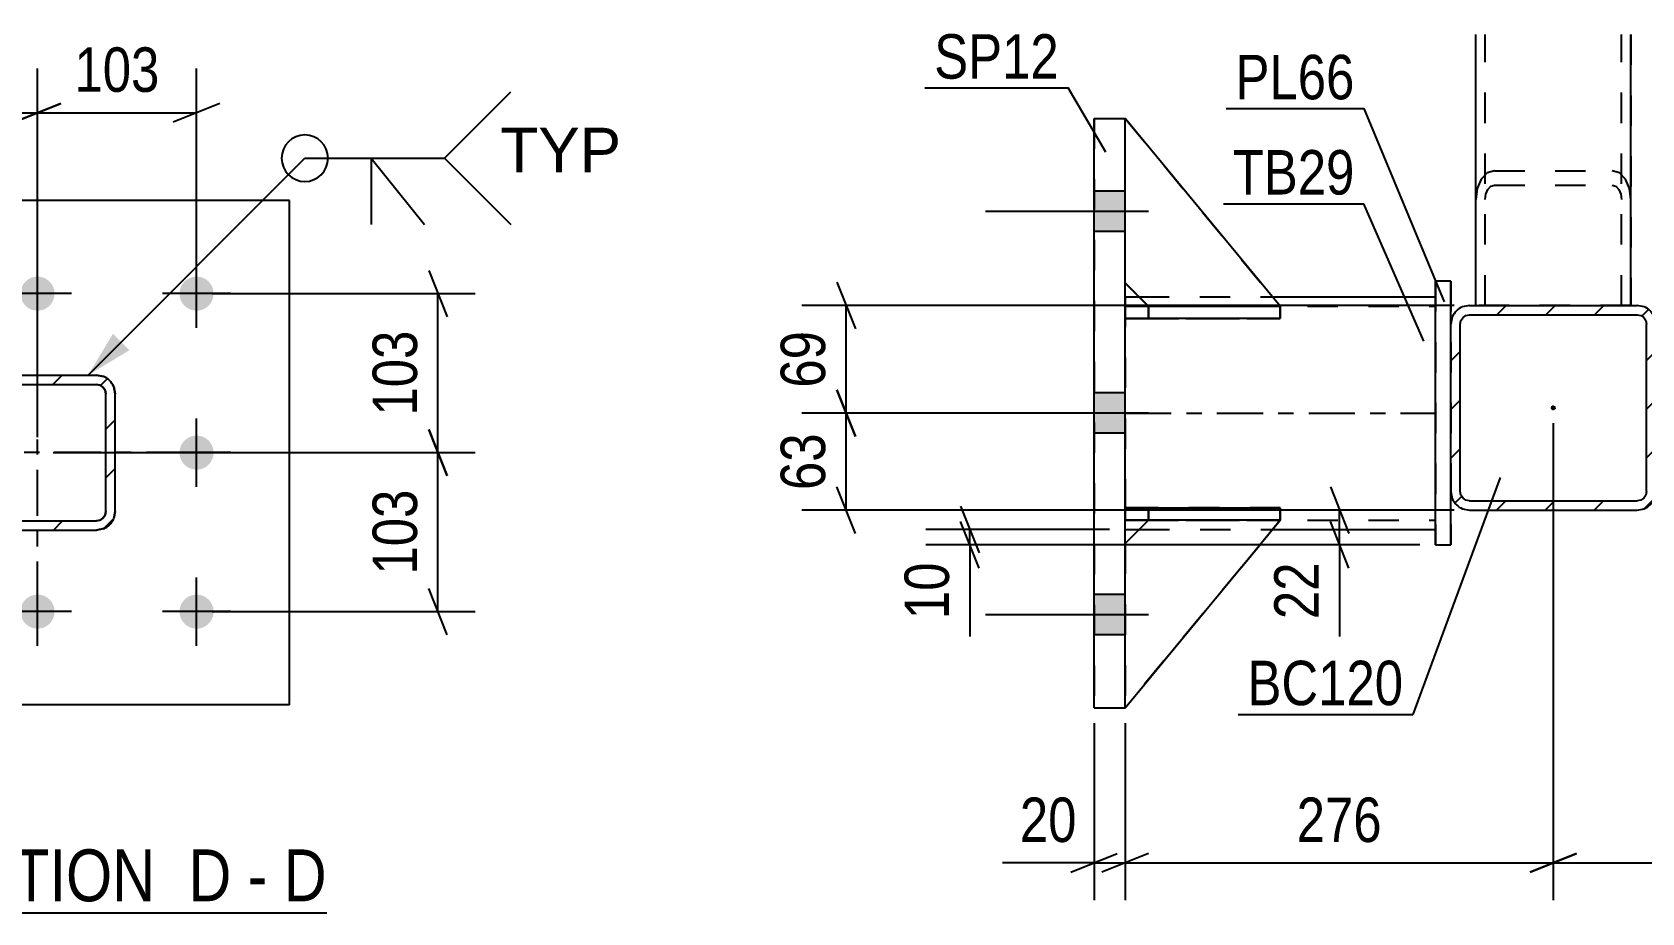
# Model space of a CAD drawing. Header units: millimetres. Extents: x 0 to 841, y 0 to 594.
# Drawn here: x 132.6 to 236.3, y 124.2 to 181 of the extents above; entities that cross this region are included whole.
import ezdxf

# ---------------------------------------------------------------- set-up
doc = ezdxf.new("R2010")
doc.units = ezdxf.units.MM
doc.linetypes.add('DXK_LINE_DOT2', pattern=[3.9198, 1.9599, -1.9599])
doc.linetypes.add('DXK_LINE_DOT3', pattern=[5.9187, 2.979, -0.9799, 0.9799, -0.9799])
doc.styles.add('Arial', font='arial.ttf', dxfattribs={"height": 0.2})
doc.styles.add('Arial Narrow', font='ARIALN.TTF', dxfattribs={"height": 0.2})

# ---------------------------------------------------------------- blocks, each defined once
blk = doc.blocks.new('Unknown-247646094-14 - 1659')
at = {"color": 6, "linetype": 'Continuous'}
blk.add_line((123.5, 124.23), (151.57, 124.23), dxfattribs=at)
at = {"color": 0, "linetype": 'Continuous'}
for points in [[(141.61, 124.98), (141.61, 128.48), (123.5, 128.48), (123.5, 124.98)], [(145.42, 124.98), (145.42, 128.48), (142.66, 128.48), (142.66, 124.98)], [(147.75, 124.98), (147.75, 128.48), (146.47, 128.48), (146.47, 124.98)], [(151.57, 124.98), (151.57, 128.48), (148.8, 128.48), (148.8, 124.98)]]:
    blk.add_wipeout(points, dxfattribs=at)
at = {"color": 7, "linetype": 'Continuous', "style": 'Arial Narrow'}
for s, p in [('SECTION ', (123.5, 124.98)), ('D', (142.66, 124.98)), ('D', (148.8, 124.98)), ('-', (146.47, 124.98))]:
    blk.add_text(s, height=3.34, dxfattribs=at).set_placement(p)
blk = doc.blocks.new('Part-247646094-1744 - 1659')
at = {"color": 2, "linetype": 'Continuous'}
for p, q in [((149.18, 170.15), (116.68, 170.15)), ((116.68, 137.65), (116.68, 170.15)), ((149.18, 137.65), (149.18, 170.15)), ((149.18, 137.65), (116.68, 137.65))]:
    blk.add_line(p, q, dxfattribs=at)
blk = doc.blocks.new('Bolt-247646094-1772 - 1659')
at = {"linetype": 'Continuous'}
for points in [[(122.68, 163.05, -1), (122.68, 165.25, -1)], [(132.93, 163.05, -1), (132.93, 165.25, -1)], [(143.18, 163.05, -1), (143.18, 165.25, -1)], [(122.68, 152.8, -1), (122.68, 155, -1)], [(143.18, 152.8, -1), (143.18, 155, -1)], [(122.68, 142.55, -1), (122.68, 144.75, -1)], [(132.93, 142.55, -1), (132.93, 144.75, -1)], [(143.18, 142.55, -1), (143.18, 144.75, -1)]]:
    blk.add_hatch(color=1, dxfattribs=at).paths.add_polyline_path(points)
at = {"color": 1, "linetype": 'Continuous'}
for p, q in [((122.68, 161.95), (122.68, 166.35)), ((132.93, 161.95), (132.93, 166.35)), ((143.18, 161.95), (143.18, 166.35)), ((124.88, 164.15), (120.48, 164.15)), ((135.13, 164.15), (130.73, 164.15)), ((145.38, 164.15), (140.98, 164.15)), ((122.68, 151.7), (122.68, 156.1)), ((143.18, 151.7), (143.18, 156.1)), ((124.88, 153.9), (120.48, 153.9)), ((145.38, 153.9), (140.98, 153.9)), ((122.68, 141.45), (122.68, 145.85)), ((132.93, 141.45), (132.93, 145.85)), ((143.18, 141.45), (143.18, 145.85)), ((124.88, 143.65), (120.48, 143.65)), ((135.13, 143.65), (130.73, 143.65)), ((145.38, 143.65), (140.98, 143.65))]:
    blk.add_line(p, q, dxfattribs=at)
blk = doc.blocks.new('Part-247646094-1745 - 1659')
at = {"linetype": 'Continuous'}
h = blk.add_hatch(dxfattribs=at)
h.set_pattern_fill('', scale=0.7, style=0, pattern_type=0)
h.set_pattern_definition([(45, (137.189, 148.9957), (-1.57154, 1.57154), [])])
h.paths.add_polyline_path([(136.73, 148.9), (137.19, 149), (137.58, 149.26), (137.84, 149.65), (137.93, 150.1), (137.93, 157.7), (137.84, 158.16), (137.58, 158.55), (137.19, 158.81), (136.73, 158.9), (129.13, 158.9), (128.67, 158.81), (128.28, 158.55), (128.02, 158.16), (127.93, 157.7), (127.93, 150.1), (128.02, 149.65), (128.28, 149.26), (128.67, 149), (129.13, 148.9)])
h.paths.add_polyline_path([(129.13, 149.5), (128.9, 149.55), (128.71, 149.68), (128.58, 149.87), (128.53, 150.1), (128.53, 157.7), (128.58, 157.93), (128.71, 158.13), (128.9, 158.26), (129.13, 158.3), (136.73, 158.3), (136.96, 158.26), (137.15, 158.13), (137.28, 157.93), (137.33, 157.7), (137.33, 150.1), (137.28, 149.87), (137.15, 149.68), (136.96, 149.55), (136.73, 149.5)])
at = {"color": 7, "linetype": 'DXK_LINE_DOT3'}
for p, q in [((132.93, 143.9), (132.93, 163.9)), ((142.93, 153.9), (122.93, 153.9))]:
    blk.add_line(p, q, dxfattribs=at)
at = {"color": 7, "linetype": 'DXK_LINE_DOT2'}
for p, q in [((128.67, 158.81), (129.13, 158.9)), ((129.13, 158.9), (136.73, 158.9)), ((136.73, 158.9), (137.19, 158.81)), ((127.93, 157.7), (128.02, 158.16)), ((127.93, 150.1), (127.93, 157.7)), ((128.58, 157.93), (128.53, 157.7)), ((128.53, 150.1), (128.53, 157.7)), ((128.71, 158.13), (128.58, 157.93)), ((128.9, 158.26), (128.71, 158.13)), ((129.13, 158.3), (128.9, 158.26)), ((129.13, 158.3), (136.73, 158.3)), ((136.96, 158.26), (136.73, 158.3)), ((137.15, 158.13), (136.96, 158.26)), ((137.28, 157.93), (137.15, 158.13)), ((137.33, 157.7), (137.28, 157.93)), ((137.33, 150.1), (137.33, 157.7)), ((137.84, 158.16), (137.93, 157.7)), ((137.93, 150.1), (137.93, 157.7)), ((128.02, 149.65), (127.93, 150.1)), ((128.53, 150.1), (128.58, 149.87)), ((128.58, 149.87), (128.71, 149.68)), ((128.71, 149.68), (128.9, 149.55)), ((128.9, 149.55), (129.13, 149.5)), ((129.13, 149.5), (136.73, 149.5)), ((136.73, 149.5), (136.96, 149.55)), ((136.96, 149.55), (137.15, 149.68)), ((137.15, 149.68), (137.28, 149.87)), ((137.28, 149.87), (137.33, 150.1)), ((137.93, 150.1), (137.84, 149.65)), ((129.13, 148.9), (128.67, 149)), ((129.13, 148.9), (136.73, 148.9)), ((137.19, 149), (136.73, 148.9))]:
    blk.add_line(p, q, dxfattribs=at)
at = {"color": 2, "linetype": 'Continuous'}
for p, q in [((129.13, 158.9), (128.67, 158.81)), ((129.13, 158.9), (136.73, 158.9)), ((137.19, 158.81), (136.73, 158.9)), ((128.02, 158.16), (127.93, 157.7)), ((127.93, 150.1), (127.93, 157.7)), ((128.53, 157.7), (128.58, 157.93)), ((128.53, 150.1), (128.53, 157.7)), ((128.58, 157.93), (128.71, 158.13)), ((128.71, 158.13), (128.9, 158.26)), ((128.9, 158.26), (129.13, 158.3)), ((129.13, 158.3), (136.73, 158.3)), ((136.73, 158.3), (136.96, 158.26)), ((136.96, 158.26), (137.15, 158.13)), ((137.15, 158.13), (137.28, 157.93)), ((137.28, 157.93), (137.33, 157.7)), ((137.33, 150.1), (137.33, 157.7)), ((137.93, 157.7), (137.84, 158.16)), ((137.93, 150.1), (137.93, 157.7)), ((127.93, 150.1), (128.02, 149.65)), ((128.58, 149.87), (128.53, 150.1)), ((128.71, 149.68), (128.58, 149.87)), ((128.9, 149.55), (128.71, 149.68)), ((129.13, 149.5), (128.9, 149.55)), ((129.13, 149.5), (136.73, 149.5)), ((136.96, 149.55), (136.73, 149.5)), ((137.15, 149.68), (136.96, 149.55)), ((137.28, 149.87), (137.15, 149.68)), ((137.33, 150.1), (137.28, 149.87)), ((137.84, 149.65), (137.93, 150.1)), ((128.67, 149), (129.13, 148.9)), ((129.13, 148.9), (136.73, 148.9)), ((136.73, 148.9), (137.19, 149))]:
    blk.add_line(p, q, dxfattribs=at)
at = {"color": 7, "linetype": 'DXK_LINE_DOT2'}
for centre, start, end in [((129.13, 157.7), 112.5, 157.5), ((136.73, 157.7), 22.5, 67.5), ((129.13, 150.1), 202.5, 247.5), ((136.73, 150.1), 292.5, 337.5)]:
    blk.add_arc(centre, 1.2, start, end, dxfattribs=at)
at = {"color": 2, "linetype": 'Continuous'}
for centre, start, end in [((129.13, 157.7), 112.5, 157.5), ((136.73, 157.7), 22.5, 67.5), ((129.13, 150.1), 202.5, 247.5), ((136.73, 150.1), 292.5, 337.5)]:
    blk.add_arc(centre, 1.2, start, end, dxfattribs=at)
blk = doc.blocks.new('Part-247646094-1563 - 1370')
at = {"color": 2, "linetype": 'Continuous'}
for p, q in [((203.02, 149.55), (203.02, 150.35)), ((203.02, 150.35), (213.02, 150.35)), ((203.02, 150.35), (203.02, 150.35)), ((213.02, 149.55), (203.02, 149.55)), ((203.02, 149.55), (203.02, 149.55)), ((213.02, 149.55), (213.02, 150.35))]:
    blk.add_line(p, q, dxfattribs=at)
at = {"color": 7, "linetype": 'DXK_LINE_DOT2'}
for p, q in [((203.02, 149.55), (203.02, 150.35)), ((204.52, 150.35), (203.02, 150.35)), ((203.02, 149.55), (204.52, 149.55)), ((204.52, 149.55), (204.52, 150.35)), ((213.02, 150.35), (204.52, 150.35)), ((204.52, 149.55), (213.02, 149.55))]:
    blk.add_line(p, q, dxfattribs=at)
blk = doc.blocks.new('Part-247646094-1374 - 1370')
at = {"color": 7, "linetype": 'DXK_LINE_DOT2'}
for p, q in [((225.62, 163.39), (225.62, 180.85)), ((226.22, 163.39), (226.22, 180.85)), ((235.02, 163.39), (235.02, 180.85)), ((235.62, 163.39), (235.62, 180.85)), ((235.62, 180.85), (235.62, 163.39)), ((225.97, 171.52), (225.71, 170.92)), ((226.36, 171.93), (225.97, 171.52)), ((226.82, 172.07), (226.36, 171.93)), ((226.82, 172.07), (234.42, 172.07)), ((234.88, 171.93), (234.42, 172.07)), ((235.27, 171.52), (234.88, 171.93)), ((235.53, 170.92), (235.27, 171.52)), ((225.71, 170.92), (225.62, 170.21)), ((226.22, 170.21), (226.27, 170.56)), ((226.27, 170.56), (226.4, 170.87)), ((226.4, 170.87), (226.59, 171.07)), ((226.59, 171.07), (226.82, 171.14)), ((226.82, 171.14), (234.42, 171.14)), ((234.42, 171.14), (234.65, 171.07)), ((234.65, 171.07), (234.85, 170.87)), ((234.85, 170.87), (234.98, 170.56)), ((234.98, 170.56), (235.02, 170.21)), ((235.62, 170.21), (235.53, 170.92)), ((225.62, 163.39), (235.62, 163.39))]:
    blk.add_line(p, q, dxfattribs=at)
blk = doc.blocks.new('Part-247646094-1400 - 1370')
at = {"color": 2, "linetype": 'Continuous'}
for p, q in [((225.62, 163.39), (225.62, 180.85)), ((235.62, 163.39), (235.62, 180.85))]:
    blk.add_line(p, q, dxfattribs=at)
at = {"color": 7, "linetype": 'DXK_LINE_DOT2'}
for p, q in [((226.22, 163.39), (226.22, 180.85)), ((235.02, 163.39), (235.02, 180.85)), ((235.62, 163.39), (225.62, 163.39))]:
    blk.add_line(p, q, dxfattribs=at)
blk = doc.blocks.new('Part-247646094-1451 - 1370')
at = {"color": 2, "linetype": 'Continuous'}
for p, q in [((223.02, 147.95), (223.02, 164.95)), ((224.02, 164.95), (223.02, 164.95)), ((224.02, 162.19), (224.02, 164.95)), ((224.02, 147.95), (224.02, 151.39)), ((223.02, 147.95), (224.02, 147.95))]:
    blk.add_line(p, q, dxfattribs=at)
at = {"color": 7, "linetype": 'DXK_LINE_DOT2'}
for p, q in [((223.02, 164.95), (223.02, 147.95)), ((224.02, 164.95), (224.02, 147.95)), ((224.02, 151.39), (224.02, 162.19))]:
    blk.add_line(p, q, dxfattribs=at)
blk = doc.blocks.new('Part-247646094-1456 - 1370')
at = {"color": 2, "linetype": 'Continuous'}
for p, q in [((203.02, 163.95), (203.91, 163.95)), ((212.52, 163.95), (223.02, 163.95)), ((203.02, 148.95), (203.93, 148.95)), ((212.54, 148.95), (223.02, 148.95))]:
    blk.add_line(p, q, dxfattribs=at)
at = {"color": 7, "linetype": 'DXK_LINE_DOT2'}
for p, q in [((203.02, 163.95), (203.02, 163.95)), ((203.02, 163.95), (203.02, 148.95)), ((203.02, 148.95), (203.02, 163.95)), ((203.02, 163.95), (203.02, 163.95)), ((203.91, 163.95), (212.52, 163.95)), ((223.02, 148.95), (223.02, 163.95)), ((223.02, 148.95), (223.02, 163.95)), ((203.02, 163.35), (203.02, 163.35)), ((203.02, 163.35), (223.02, 163.35)), ((203.02, 149.55), (203.02, 149.55)), ((203.02, 149.55), (223.02, 149.55)), ((203.02, 148.95), (203.02, 148.95)), ((203.02, 148.95), (203.02, 148.95)), ((203.93, 148.95), (212.54, 148.95))]:
    blk.add_line(p, q, dxfattribs=at)
at = {"color": 7, "linetype": 'DXK_LINE_DOT3'}
blk.add_line((203.02, 156.45), (223.02, 156.45), dxfattribs=at)
blk = doc.blocks.new('Part-247646094-1465 - 1370')
at = {"color": 7, "linetype": 'DXK_LINE_DOT2'}
for p, q in [((204.52, 149.54), (203.02, 148.04)), ((203.02, 137.45), (213.02, 149.54)), ((203.02, 148.04), (204.52, 149.54)), ((213.02, 149.54), (203.02, 137.45)), ((213.02, 149.54), (204.52, 149.54)), ((204.52, 149.54), (204.52, 149.54)), ((204.52, 149.54), (213.02, 149.54)), ((213.02, 149.54), (213.02, 149.54)), ((203.02, 148.04), (203.02, 137.45))]:
    blk.add_line(p, q, dxfattribs=at)
blk = doc.blocks.new('Part-247646094-1466 - 1370')
at = {"color": 2, "linetype": 'Continuous'}
for p, q in [((204.52, 149.54), (203.02, 148.04)), ((203.02, 137.45), (213.02, 149.54)), ((213.02, 149.54), (204.52, 149.54)), ((204.52, 149.54), (204.52, 149.54)), ((213.02, 149.54), (213.02, 149.54))]:
    blk.add_line(p, q, dxfattribs=at)
at = {"color": 7, "linetype": 'DXK_LINE_DOT2'}
for p, q in [((203.02, 148.04), (204.52, 149.54)), ((203.02, 137.45), (213.02, 149.54)), ((204.52, 149.54), (213.02, 149.54)), ((203.02, 148.04), (203.02, 137.45))]:
    blk.add_line(p, q, dxfattribs=at)
blk = doc.blocks.new('Part-247646094-1467 - 1370')
at = {"color": 7, "linetype": 'DXK_LINE_DOT2'}
for p, q in [((203.02, 164.84), (203.02, 175.45)), ((203.02, 175.45), (213.02, 163.34)), ((203.02, 175.45), (213.02, 163.34)), ((204.52, 163.34), (203.02, 164.84)), ((204.52, 163.34), (203.02, 164.84)), ((213.02, 163.34), (204.52, 163.34)), ((204.52, 163.34), (204.52, 163.34)), ((204.52, 163.34), (213.02, 163.34)), ((213.02, 163.34), (213.02, 163.34))]:
    blk.add_line(p, q, dxfattribs=at)
blk = doc.blocks.new('Part-247646094-1468 - 1370')
at = {"color": 2, "linetype": 'Continuous'}
for p, q in [((213.02, 163.34), (203.02, 175.45)), ((204.51, 163.35), (203.02, 164.84)), ((211.78, 163.34), (213.02, 163.34)), ((213.02, 163.34), (213.02, 163.34))]:
    blk.add_line(p, q, dxfattribs=at)
at = {"color": 7, "linetype": 'DXK_LINE_DOT2'}
for p, q in [((203.02, 164.84), (203.02, 175.45)), ((203.02, 175.45), (213.02, 163.34)), ((204.52, 163.34), (203.02, 164.84)), ((204.52, 163.34), (204.51, 163.35)), ((213.02, 163.34), (204.52, 163.34)), ((204.52, 163.34), (204.52, 163.34)), ((204.52, 163.34), (211.78, 163.34))]:
    blk.add_line(p, q, dxfattribs=at)
blk = doc.blocks.new('Part-247646094-1469 - 1370')
at = {"color": 7, "linetype": 'DXK_LINE_DOT2'}
for p, q in [((203.02, 150.35), (204.52, 150.35)), ((213.02, 150.35), (203.02, 150.35)), ((203.02, 150.35), (203.02, 150.35)), ((203.02, 150.35), (203.02, 149.55)), ((203.02, 150.35), (203.02, 149.55)), ((204.52, 149.55), (203.02, 149.55)), ((203.02, 149.55), (213.02, 149.55)), ((203.02, 149.55), (203.02, 149.55)), ((204.52, 150.35), (213.02, 150.35)), ((204.52, 150.35), (204.52, 149.55)), ((213.02, 149.55), (204.52, 149.55)), ((213.02, 150.35), (213.02, 149.55))]:
    blk.add_line(p, q, dxfattribs=at)
blk = doc.blocks.new('Bolt-247646094-1476 - 1370')
at = {"linetype": 'Continuous'}
for points in [[(203.02, 168.15), (203.02, 170.75), (201.02, 170.75), (201.02, 168.15)], [(203.02, 168.15), (203.02, 170.75), (201.02, 170.75), (201.02, 168.15)], [(203.02, 168.15), (203.02, 170.75), (201.02, 170.75), (201.02, 168.15)], [(203.02, 155.15), (203.02, 157.75), (201.02, 157.75), (201.02, 155.15)], [(203.02, 155.15), (203.02, 157.75), (201.02, 157.75), (201.02, 155.15)], [(203.02, 142.15), (203.02, 144.75), (201.02, 144.75), (201.02, 142.15)], [(203.02, 142.15), (203.02, 144.75), (201.02, 144.75), (201.02, 142.15)], [(203.02, 142.15), (203.02, 144.75), (201.02, 144.75), (201.02, 142.15)]]:
    blk.add_hatch(color=1, dxfattribs=at).paths.add_polyline_path(points)
at = {"color": 1, "linetype": 'Continuous'}
for p, q in [((203.02, 170.75), (201.02, 170.75)), ((203.02, 170.75), (201.02, 170.75)), ((203.02, 170.75), (201.02, 170.75)), ((204.52, 169.45), (194.02, 169.45)), ((204.52, 169.45), (194.02, 169.45)), ((204.52, 169.45), (194.02, 169.45)), ((203.02, 168.15), (201.02, 168.15)), ((203.02, 168.15), (201.02, 168.15)), ((203.02, 168.15), (201.02, 168.15)), ((203.02, 157.75), (201.02, 157.75)), ((203.02, 157.75), (201.02, 157.75)), ((204.52, 156.45), (194.02, 156.45)), ((204.52, 156.45), (194.02, 156.45)), ((203.02, 155.15), (201.02, 155.15)), ((203.02, 155.15), (201.02, 155.15)), ((203.02, 144.75), (201.02, 144.75)), ((203.02, 144.75), (201.02, 144.75)), ((203.02, 144.75), (201.02, 144.75)), ((204.52, 143.45), (194.02, 143.45)), ((204.52, 143.45), (194.02, 143.45)), ((204.52, 143.45), (194.02, 143.45)), ((203.02, 142.15), (201.02, 142.15)), ((203.02, 142.15), (201.02, 142.15)), ((203.02, 142.15), (201.02, 142.15))]:
    blk.add_line(p, q, dxfattribs=at)
blk = doc.blocks.new('Part-247646094-1497 - 1370')
at = {"linetype": 'Continuous'}
h = blk.add_hatch(dxfattribs=at)
h.set_pattern_fill('', scale=0.7, style=0, pattern_type=0)
h.set_pattern_definition([(45, (236.4824, 150.2826), (-1.57154, 1.57154), [])])
h.paths.add_polyline_path([(236.02, 150.19), (236.48, 150.28), (236.87, 150.54), (237.13, 150.93), (237.22, 151.39), (237.22, 162.19), (237.13, 162.65), (236.87, 163.04), (236.48, 163.3), (236.02, 163.39), (225.22, 163.39), (224.76, 163.3), (224.37, 163.04), (224.11, 162.65), (224.02, 162.19), (224.02, 151.39), (224.11, 150.93), (224.37, 150.54), (224.76, 150.28), (225.22, 150.19)])
h.paths.add_polyline_path([(225.22, 150.79), (224.99, 150.84), (224.8, 150.97), (224.67, 151.16), (224.62, 151.39), (224.62, 162.19), (224.67, 162.42), (224.8, 162.62), (224.99, 162.75), (225.22, 162.79), (236.02, 162.79), (236.25, 162.75), (236.45, 162.62), (236.58, 162.42), (236.62, 162.19), (236.62, 151.39), (236.58, 151.16), (236.45, 150.97), (236.25, 150.84), (236.02, 150.79)])
blk.add_hatch(color=30, dxfattribs=at).paths.add_polyline_path([(230.62, 156.69, -1), (230.62, 156.89, -1)])
at = {"color": 2, "linetype": 'Continuous'}
for p, q in [((225.22, 163.39), (224.76, 163.3)), ((225.22, 163.39), (236.02, 163.39)), ((236.48, 163.3), (236.02, 163.39)), ((224.11, 162.65), (224.02, 162.19)), ((224.02, 151.39), (224.02, 162.19)), ((224.62, 162.19), (224.67, 162.42)), ((224.62, 151.39), (224.62, 162.19)), ((224.67, 162.42), (224.8, 162.62)), ((224.8, 162.62), (224.99, 162.75)), ((224.99, 162.75), (225.22, 162.79)), ((225.22, 162.79), (236.02, 162.79)), ((236.02, 162.79), (236.25, 162.75)), ((236.25, 162.75), (236.45, 162.62)), ((236.45, 162.62), (236.58, 162.42)), ((236.58, 162.42), (236.62, 162.19)), ((236.62, 151.39), (236.62, 162.19)), ((237.22, 162.19), (237.13, 162.65)), ((237.22, 151.39), (237.22, 162.19)), ((224.02, 151.39), (224.11, 150.93)), ((224.67, 151.16), (224.62, 151.39)), ((224.8, 150.97), (224.67, 151.16)), ((224.99, 150.84), (224.8, 150.97)), ((225.22, 150.79), (224.99, 150.84)), ((225.22, 150.79), (236.02, 150.79)), ((236.25, 150.84), (236.02, 150.79)), ((236.45, 150.97), (236.25, 150.84)), ((236.58, 151.16), (236.45, 150.97)), ((236.62, 151.39), (236.58, 151.16)), ((237.13, 150.93), (237.22, 151.39)), ((224.76, 150.28), (225.22, 150.19)), ((225.22, 150.19), (236.02, 150.19)), ((236.02, 150.19), (236.48, 150.28))]:
    blk.add_line(p, q, dxfattribs=at)
at = {"color": 7, "linetype": 'DXK_LINE_DOT3'}
blk.add_line((230.62, 156.79), (230.62, 156.79), dxfattribs=at)
at = {"color": 30, "linetype": 'DXK_LINE_DOT3'}
blk.add_line((230.62, 156.79), (230.62, 156.79), dxfattribs=at)
at = {"color": 30, "linetype": 'Continuous'}
blk.add_circle((230.62, 156.79), 0.1, dxfattribs=at)
at = {"color": 2, "linetype": 'Continuous'}
for centre, start, end in [((225.22, 162.19), 112.5, 157.5), ((236.02, 162.19), 22.5, 67.5), ((225.22, 151.39), 202.5, 247.5), ((236.02, 151.39), 292.5, 337.5)]:
    blk.add_arc(centre, 1.2, start, end, dxfattribs=at)
blk = doc.blocks.new('Part-247646094-1556 - 1370')
at = {"color": 2, "linetype": 'Continuous'}
for p, q in [((201.02, 175.45), (201.02, 175.45)), ((201.02, 175.45), (203.02, 175.45)), ((201.02, 137.45), (201.02, 175.45)), ((203.02, 137.45), (203.02, 175.45)), ((201.02, 137.45), (201.02, 137.45)), ((201.02, 137.45), (203.02, 137.45))]:
    blk.add_line(p, q, dxfattribs=at)
at = {"color": 7, "linetype": 'DXK_LINE_DOT2'}
for p, q in [((201.02, 175.45), (201.02, 137.45)), ((203.02, 137.45), (203.02, 175.45))]:
    blk.add_line(p, q, dxfattribs=at)
blk = doc.blocks.new('Part-247646094-1562 - 1370')
at = {"color": 2, "linetype": 'Continuous'}
for p, q in [((203.02, 162.55), (203.02, 163.35)), ((203.02, 163.35), (211.78, 163.35)), ((203.02, 163.35), (203.02, 163.35)), ((213.02, 162.55), (213.02, 163.35)), ((213.02, 163.35), (213.02, 163.35)), ((213.02, 162.55), (203.02, 162.55)), ((203.02, 162.55), (203.02, 162.55))]:
    blk.add_line(p, q, dxfattribs=at)
at = {"color": 7, "linetype": 'DXK_LINE_DOT2'}
for p, q in [((203.02, 162.55), (203.02, 163.35)), ((204.52, 163.35), (203.02, 163.35)), ((204.52, 162.55), (204.52, 163.35)), ((204.52, 163.35), (213.02, 163.35)), ((203.02, 162.55), (204.52, 162.55)), ((204.52, 162.55), (213.02, 162.55))]:
    blk.add_line(p, q, dxfattribs=at)
blk = doc.blocks.new('Part-247646094-1564 - 1370')
at = {"color": 7, "linetype": 'DXK_LINE_DOT2'}
for p, q in [((203.02, 163.35), (204.52, 163.35)), ((213.02, 163.35), (203.02, 163.35)), ((203.02, 163.35), (203.02, 163.35)), ((203.02, 163.35), (203.02, 162.55)), ((203.02, 163.35), (203.02, 162.55)), ((204.52, 163.35), (213.02, 163.35)), ((204.52, 163.35), (204.52, 162.55)), ((213.02, 163.35), (213.02, 162.55)), ((204.52, 162.55), (203.02, 162.55)), ((203.02, 162.55), (213.02, 162.55)), ((203.02, 162.55), (203.02, 162.55)), ((213.02, 162.55), (204.52, 162.55))]:
    blk.add_line(p, q, dxfattribs=at)
blk = doc.blocks.new('StraightDimension-247646094-26166 - 1659')
at = {"color": 7, "linetype": 'Continuous'}
for p, q in [((122.68, 165.15), (122.68, 178.66)), ((132.93, 154.9), (132.93, 178.66)), ((121.18, 175.21), (124.18, 176.41)), ((134.43, 176.41), (131.43, 175.21)), ((122.68, 175.81), (132.93, 175.81))]:
    blk.add_line(p, q, dxfattribs=at)
at = {"color": 0}
blk.add_wipeout([(131.15, 176.56), (131.15, 180.76), (124.46, 180.76), (124.46, 176.56)], dxfattribs=at)
at = {"color": 3, "style": 'Arial Narrow'}
blk.add_text('103', height=2.863, dxfattribs=at).set_placement((125.06, 177.16))
blk = doc.blocks.new('StraightDimension-247646094-26106 - 1659')
at = {"color": 7, "linetype": 'Continuous'}
for p, q in [((158.14, 165.65), (159.34, 162.65)), ((144.18, 164.15), (161.14, 164.15)), ((158.74, 153.9), (158.74, 164.15)), ((159.34, 152.4), (158.14, 155.4)), ((133.93, 153.9), (161.14, 153.9))]:
    blk.add_line(p, q, dxfattribs=at)
at = {"color": 0}
blk.add_wipeout([(157.99, 162.37), (153.79, 162.37), (153.79, 155.69), (157.99, 155.69)], dxfattribs=at)
at = {"color": 3, "style": 'Arial Narrow'}
blk.add_text('103', height=2.863, rotation=90.0002, dxfattribs=at).set_placement((157.39, 156.29))
blk = doc.blocks.new('StraightDimension-247646094-26107 - 1659')
at = {"color": 7, "linetype": 'Continuous'}
for p, q in [((158.14, 155.4), (159.34, 152.4)), ((133.93, 153.9), (161.14, 153.9)), ((158.74, 143.65), (158.74, 153.9)), ((159.34, 142.15), (158.14, 145.15)), ((144.18, 143.65), (161.14, 143.65))]:
    blk.add_line(p, q, dxfattribs=at)
at = {"color": 0}
blk.add_wipeout([(157.99, 152.12), (153.79, 152.12), (153.79, 145.44), (157.99, 145.44)], dxfattribs=at)
at = {"color": 3, "style": 'Arial Narrow'}
blk.add_text('103', height=2.863, rotation=90.0002, dxfattribs=at).set_placement((157.39, 146.04))
blk = doc.blocks.new('StraightDimension-247646094-26165 - 1659')
at = {"color": 7, "linetype": 'Continuous'}
for p, q in [((132.93, 154.9), (132.93, 178.66)), ((143.18, 165.15), (143.18, 178.66)), ((131.43, 175.21), (134.43, 176.41)), ((144.68, 176.41), (141.68, 175.21)), ((132.93, 175.81), (143.18, 175.81))]:
    blk.add_line(p, q, dxfattribs=at)
at = {"color": 0}
blk.add_wipeout([(141.4, 176.56), (141.4, 180.76), (134.71, 180.76), (134.71, 176.56)], dxfattribs=at)
at = {"color": 3, "style": 'Arial Narrow'}
blk.add_text('103', height=2.863, dxfattribs=at).set_placement((135.31, 177.16))
blk = doc.blocks.new('StraightDimension-247646094-26262 - 1370')
at = {"color": 7, "linetype": 'Continuous'}
for p, q in [((184.44, 164.89), (185.64, 161.89)), ((224.22, 163.39), (182.19, 163.39)), ((185.04, 156.45), (185.04, 163.39)), ((185.64, 154.95), (184.44, 157.95)), ((195.06, 156.45), (182.19, 156.45))]:
    blk.add_line(p, q, dxfattribs=at)
at = {"color": 0}
blk.add_wipeout([(184.29, 162.35), (180.09, 162.35), (180.09, 157.49), (184.29, 157.49)], dxfattribs=at)
at = {"color": 3, "style": 'Arial Narrow'}
blk.add_text('69', height=2.863, rotation=90.0002, dxfattribs=at).set_placement((183.69, 158.09))
blk = doc.blocks.new('StraightDimension-247646094-26263 - 1370')
at = {"color": 7, "linetype": 'Continuous'}
for p, q in [((184.44, 157.95), (185.64, 154.95)), ((195.06, 156.45), (182.19, 156.45)), ((185.04, 150.19), (185.04, 156.45)), ((185.64, 148.69), (184.44, 151.69)), ((224.22, 150.19), (182.19, 150.19))]:
    blk.add_line(p, q, dxfattribs=at)
at = {"color": 0}
blk.add_wipeout([(184.29, 155.75), (180.09, 155.75), (180.09, 150.89), (184.29, 150.89)], dxfattribs=at)
at = {"color": 3, "style": 'Arial Narrow'}
blk.add_text('63', height=2.863, rotation=90.0002, dxfattribs=at).set_placement((183.69, 151.49))
blk = doc.blocks.new('StraightDimension-247646094-26334 - 1370')
at = {"color": 7, "linetype": 'Continuous'}
for p, q in [((192.42, 150.45), (193.62, 147.45)), ((193.62, 146.45), (192.42, 149.45)), ((202.02, 148.95), (190.17, 148.95)), ((193.02, 147.95), (193.02, 148.95)), ((222.02, 147.95), (190.17, 147.95)), ((193.02, 147.95), (193.02, 142.05)), ((193.02, 147.95), (193.02, 142.05))]:
    blk.add_line(p, q, dxfattribs=at)
at = {"color": 0}
blk.add_wipeout([(192.27, 147.43), (188.07, 147.43), (188.07, 142.57), (192.27, 142.57)], dxfattribs=at)
at = {"color": 3, "style": 'Arial Narrow'}
blk.add_text('10', height=2.863, rotation=90.0002, dxfattribs=at).set_placement((191.67, 143.17))
blk = doc.blocks.new('StraightDimension-247646094-26444 - 1370')
at = {"color": 7, "linetype": 'Continuous'}
for p, q in [((230.62, 155.79), (230.62, 125.05)), ((203.02, 136.45), (203.02, 125.05)), ((204.52, 128.05), (201.52, 126.85)), ((229.12, 126.85), (232.12, 128.05)), ((203.02, 127.45), (230.62, 127.45))]:
    blk.add_line(p, q, dxfattribs=at)
at = {"color": 0}
blk.add_wipeout([(220.17, 128.2), (220.17, 132.4), (213.48, 132.4), (213.48, 128.2)], dxfattribs=at)
at = {"color": 3, "style": 'Arial Narrow'}
blk.add_text('276', height=2.863, dxfattribs=at).set_placement((214.08, 128.8))
blk = doc.blocks.new('StraightDimension-247646094-26443 - 1370')
at = {"color": 7, "linetype": 'Continuous'}
for p, q in [((230.62, 155.79), (230.62, 125.05)), ((258.22, 136.45), (258.22, 125.05)), ((232.12, 128.05), (229.12, 126.85)), ((256.72, 126.85), (259.72, 128.05)), ((230.62, 127.45), (258.22, 127.45))]:
    blk.add_line(p, q, dxfattribs=at)
at = {"color": 0}
blk.add_wipeout([(247.77, 128.2), (247.77, 132.4), (241.08, 132.4), (241.08, 128.2)], dxfattribs=at)
at = {"color": 3, "style": 'Arial Narrow'}
blk.add_text('276', height=2.863, dxfattribs=at).set_placement((241.68, 128.8))
blk = doc.blocks.new('StraightDimension-247646094-26301 - 1370')
at = {"color": 7, "linetype": 'Continuous'}
for p, q in [((216.25, 151.69), (217.45, 148.69)), ((224.22, 150.19), (214, 150.19)), ((217.45, 146.45), (216.25, 149.45)), ((216.85, 147.95), (216.85, 150.19)), ((222.02, 147.95), (214, 147.95)), ((216.85, 147.95), (216.85, 142.05)), ((216.85, 147.95), (216.85, 142.05))]:
    blk.add_line(p, q, dxfattribs=at)
at = {"color": 0}
blk.add_wipeout([(216.1, 147.43), (211.9, 147.43), (211.9, 142.57), (216.1, 142.57)], dxfattribs=at)
at = {"color": 3, "style": 'Arial Narrow'}
blk.add_text('22', height=2.863, rotation=90.0002, dxfattribs=at).set_placement((215.5, 143.17))
blk = doc.blocks.new('StraightDimension-247646094-26445 - 1370')
at = {"color": 7, "linetype": 'Continuous'}
for p, q in [((201.02, 136.45), (201.02, 125.05)), ((203.02, 136.45), (203.02, 125.05)), ((199.52, 126.85), (202.52, 128.05)), ((204.52, 128.05), (201.52, 126.85)), ((201.02, 127.45), (195.12, 127.45)), ((201.02, 127.45), (195.12, 127.45)), ((201.02, 127.45), (203.02, 127.45))]:
    blk.add_line(p, q, dxfattribs=at)
at = {"color": 0}
blk.add_wipeout([(200.5, 128.2), (200.5, 132.4), (195.64, 132.4), (195.64, 128.2)], dxfattribs=at)
at = {"color": 3, "style": 'Arial Narrow'}
blk.add_text('20', height=2.863, dxfattribs=at).set_placement((196.24, 128.8))
blk = doc.blocks.new('WeldMark-247646094-1815 - 1659')
at = {"linetype": 'Continuous'}
blk.add_hatch(color=30, dxfattribs=at).paths.add_polyline_path([(138.85, 160.5), (136.2, 158.9), (137.79, 161.56)])
at = {"color": 30, "linetype": 'Continuous'}
for p, q in [((136.2, 158.9), (150.16, 172.88)), ((150.16, 172.88), (159.16, 172.88))]:
    blk.add_line(p, q, dxfattribs=at)
at = {"color": 3, "linetype": 'Continuous'}
for q in [(157.87, 168.6), (154.44, 168.6)]:
    blk.add_line((154.44, 172.88), q, dxfattribs=at)
for start, end in [(90, 270), (270, 90)]:
    blk.add_arc((150.16, 172.88), 1.5, start, end, dxfattribs=at)
at = {"color": 0, "linetype": 'Continuous'}
blk.add_wipeout([(170.53, 171.98), (170.53, 174.98), (162.76, 174.98), (162.76, 171.98)], dxfattribs=at)
blk.add_wipeout([(170.53, 171.98), (170.53, 174.98), (162.76, 174.98), (162.76, 171.98)], dxfattribs=at)
at = {"color": 3, "linetype": 'Continuous'}
for q in [(163.44, 177.17), (163.44, 168.6)]:
    blk.add_line((159.16, 172.88), q, dxfattribs=at)
at = {"color": 3, "linetype": 'Continuous', "style": 'Arial'}
blk.add_text('TYP', height=2.865, dxfattribs=at).set_placement((162.76, 171.98))
blk = doc.blocks.new('Mark-247646094-1447 - 1370')
at = {"color": 30, "linetype": 'Continuous'}
for p in [(209.54, 176.08), (223.6, 163.62)]:
    blk.add_line(p, (218.42, 176.08), dxfattribs=at)
at = {"color": 0}
blk.add_wipeout([(217.82, 176.68), (217.82, 179.68), (210.14, 179.68), (210.14, 176.68)], dxfattribs=at)
blk.add_wipeout([(217.82, 176.68), (217.82, 179.68), (210.14, 179.68), (210.14, 176.68)], dxfattribs=at)
at = {"color": 3, "style": 'Arial Narrow'}
blk.add_text('PL66', height=2.863, dxfattribs=at).set_placement((210.14, 176.68))
blk = doc.blocks.new('Mark-247646094-1452 - 1370')
at = {"color": 30, "linetype": 'Continuous'}
for p in [(209.36, 169.94), (222.27, 161.09)]:
    blk.add_line(p, (218.41, 169.94), dxfattribs=at)
at = {"color": 0}
blk.add_wipeout([(217.81, 170.54), (217.81, 173.54), (209.96, 173.54), (209.96, 170.54)], dxfattribs=at)
blk.add_wipeout([(217.81, 170.54), (217.81, 173.54), (209.96, 173.54), (209.96, 170.54)], dxfattribs=at)
at = {"color": 3, "style": 'Arial Narrow'}
blk.add_text('TB29', height=2.863, dxfattribs=at).set_placement((209.96, 170.54))
blk = doc.blocks.new('Mark-247646094-1493 - 1370')
at = {"color": 30, "linetype": 'Continuous'}
for p in [(227.2, 152.29), (210.31, 137.02)]:
    blk.add_line(p, (221.56, 137.02), dxfattribs=at)
at = {"color": 0}
blk.add_wipeout([(220.96, 137.62), (220.96, 140.62), (210.91, 140.62), (210.91, 137.62)], dxfattribs=at)
blk.add_wipeout([(220.96, 137.62), (220.96, 140.62), (210.91, 140.62), (210.91, 137.62)], dxfattribs=at)
at = {"color": 3, "style": 'Arial Narrow'}
blk.add_text('BC120', height=2.863, dxfattribs=at).set_placement((210.91, 137.62))
blk = doc.blocks.new('Mark-247646094-1552 - 1370')
at = {"color": 30, "linetype": 'Continuous'}
for p in [(190.12, 177.41), (201.78, 173.27)]:
    blk.add_line(p, (199.36, 177.41), dxfattribs=at)
at = {"color": 0}
blk.add_wipeout([(198.76, 178.01), (198.76, 181.01), (190.72, 181.01), (190.72, 178.01)], dxfattribs=at)
blk.add_wipeout([(198.76, 178.01), (198.76, 181.01), (190.72, 181.01), (190.72, 178.01)], dxfattribs=at)
at = {"color": 3, "style": 'Arial Narrow'}
blk.add_text('SP12', height=2.863, dxfattribs=at).set_placement((190.72, 178.01))

msp = doc.modelspace()

# ---------------------------------------------------------------- block references
for name in ['Part-247646094-1374 - 1370', 'Part-247646094-1400 - 1370', 'Part-247646094-1556 - 1370', 'Part-247646094-1467 - 1370', 'Part-247646094-1468 - 1370', 'Part-247646094-1744 - 1659', 'Bolt-247646094-1476 - 1370', 'Bolt-247646094-1772 - 1659', 'Part-247646094-1451 - 1370', 'Part-247646094-1745 - 1659', 'Part-247646094-1456 - 1370', 'Part-247646094-1562 - 1370', 'Part-247646094-1564 - 1370', 'Part-247646094-1497 - 1370', 'Part-247646094-1563 - 1370', 'Part-247646094-1469 - 1370', 'Part-247646094-1465 - 1370', 'Part-247646094-1466 - 1370', 'Unknown-247646094-14 - 1659']:
    msp.add_blockref(name, (0, 0))

# ---------------------------------------------------------------- next in the draw order: block references
for name in ['StraightDimension-247646094-26166 - 1659', 'Mark-247646094-1552 - 1370', 'StraightDimension-247646094-26262 - 1370']:
    msp.add_blockref(name, (0, 0))

# ---------------------------------------------------------------- next in the draw order: block references
for name in ['Mark-247646094-1447 - 1370', 'StraightDimension-247646094-26106 - 1659', 'StraightDimension-247646094-26263 - 1370']:
    msp.add_blockref(name, (0, 0))

# ---------------------------------------------------------------- next in the draw order: block references
for name in ['Mark-247646094-1452 - 1370', 'StraightDimension-247646094-26107 - 1659', 'StraightDimension-247646094-26334 - 1370']:
    msp.add_blockref(name, (0, 0))

# ---------------------------------------------------------------- next in the draw order: block references
for name in ['StraightDimension-247646094-26165 - 1659', 'StraightDimension-247646094-26444 - 1370']:
    msp.add_blockref(name, (0, 0))

# ---------------------------------------------------------------- next in the draw order: block references
for name in ['WeldMark-247646094-1815 - 1659', 'StraightDimension-247646094-26443 - 1370', 'StraightDimension-247646094-26301 - 1370', 'StraightDimension-247646094-26445 - 1370']:
    msp.add_blockref(name, (0, 0))

# ---------------------------------------------------------------- next in the draw order: block references
msp.add_blockref('Mark-247646094-1493 - 1370', (0, 0))

doc.saveas('drawing.dxf')
